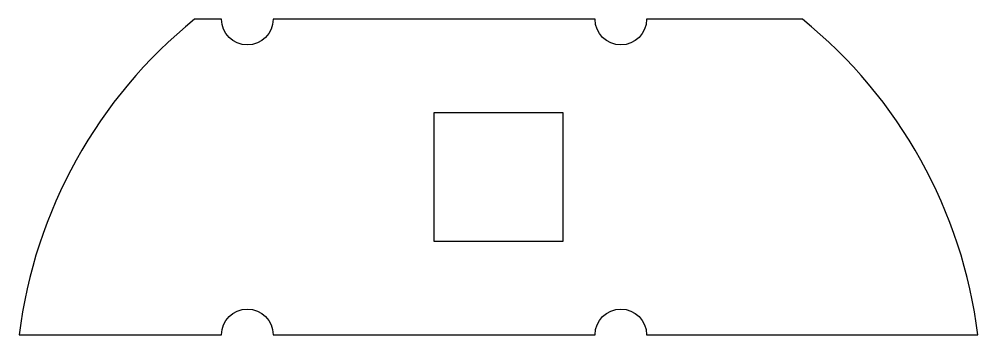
# Model space of a CAD drawing. Header units: millimetres. Extents: x -74 to 74, y 138 to 187.
import ezdxf

# ---------------------------------------------------------------- set-up
doc = ezdxf.new("R2010")
doc.units = ezdxf.units.MM
doc.layers.get('0').update_dxf_attribs({"linetype": 'CONTINUOUS'})

msp = doc.modelspace()

# ---------------------------------------------------------------- linework, layer by layer
msp.add_lwpolyline([(23, 138.12), (74.42, 138.12, 0.193893), (47.19, 187.12), (23, 187.12, -1), (15, 187.12), (-35, 187.12, -1), (-43, 187.12), (-47.19, 187.12, 0.193893), (-74.42, 138.12), (-43, 138.12, -1), (-35, 138.12), (15, 138.12, -1)], format="xyb", close=True)
msp.add_lwpolyline([(10, 172.62), (10, 152.62), (-10, 152.62), (-10, 172.62)], close=True)

doc.saveas('drawing.dxf')
